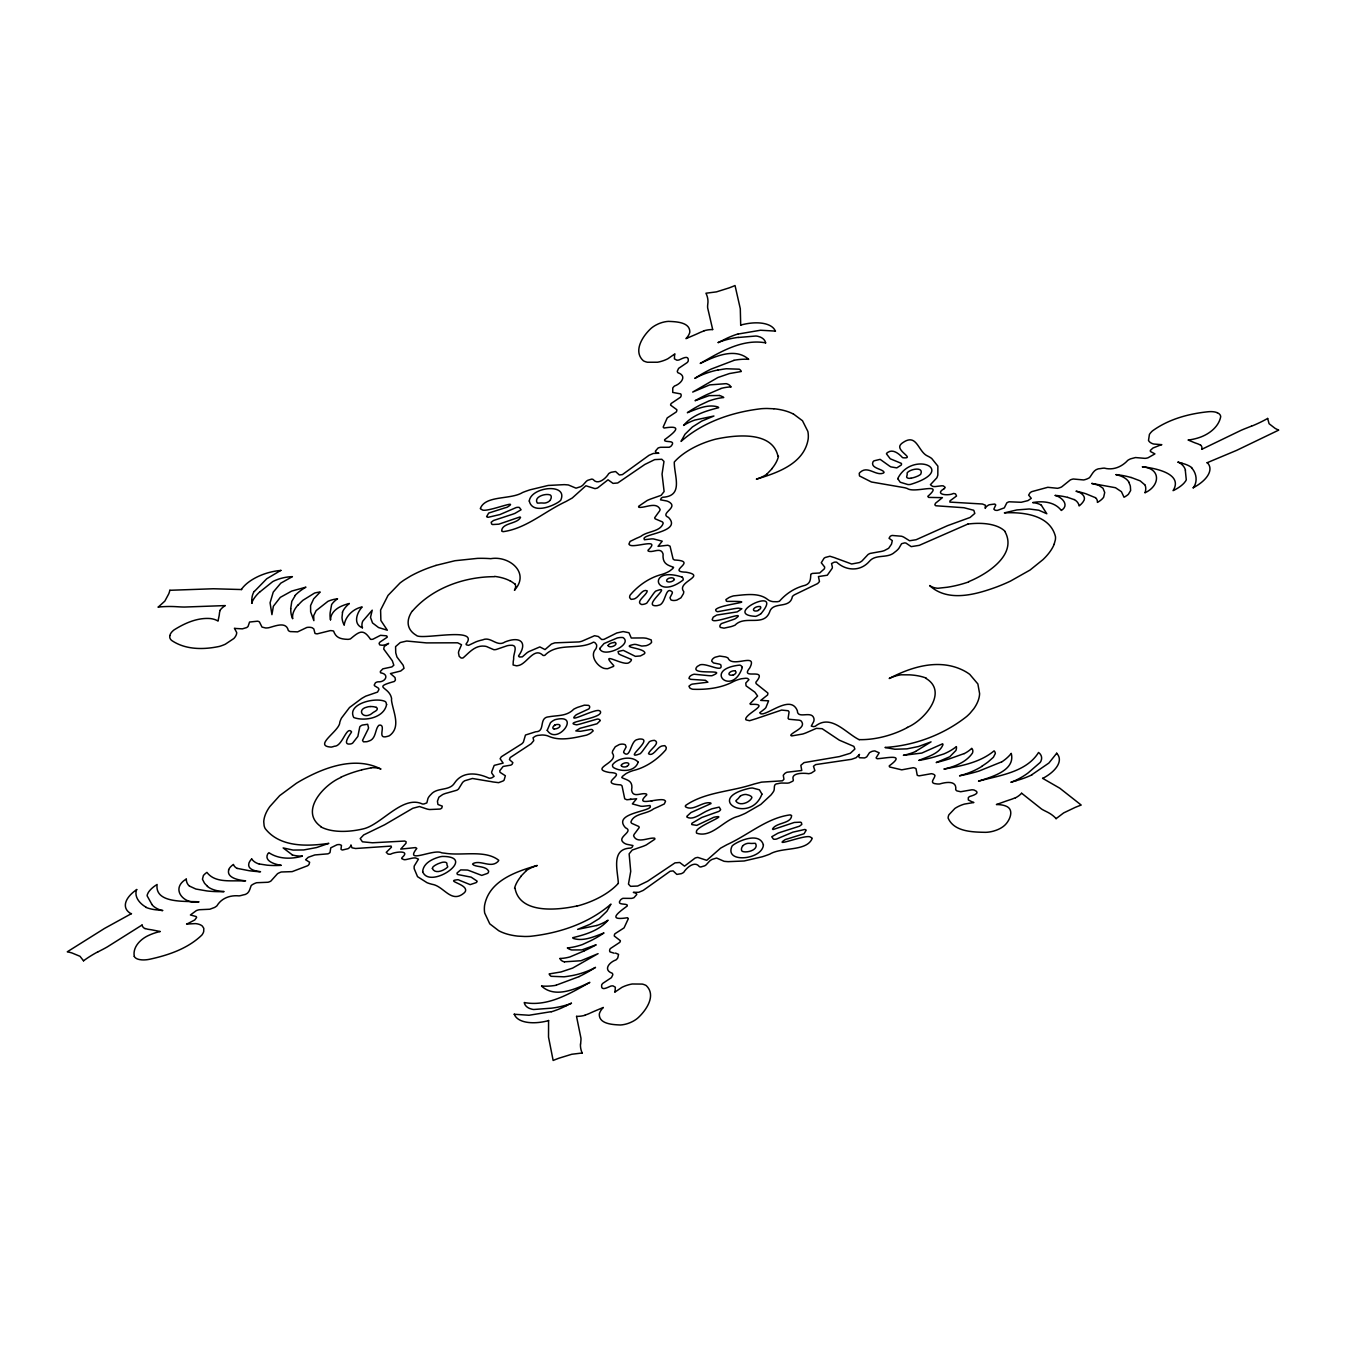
<?xml version="1.0" encoding="UTF-8"?>
<svg xmlns="http://www.w3.org/2000/svg" width="1346" height="1346" viewBox="0 0 1346 1346"><rect width="100%" height="100%" fill="white"/><g stroke="black" fill="none" stroke-linecap="round" stroke-linejoin="round"><path stroke-width="1.5" d="M290.652 608.88L291.813 601.326L295.228 595.538M1267.646 418.438L1269.076 423.704L1274.982 428.28A68.612 33.785 -17.4 0 0 1278.7 430.114L1236.654 450.355L1206.941 462.805M777.988 456.311C772.419 430.585 735.034 434.926 715.399 439.233A52.931 26.062 -17.4 0 0 674.279 462.048C674.144 475.996 683.987 496.152 662.653 497.263A7.083 3.483 -17.4 0 0 661.273 498.138L660.499 499.837L666.657 500.964A18.255 8.985 -17.4 0 1 668.794 501.822A20.913 10.297 -17.4 0 1 670.611 503.118C676.584 508.334 659.574 513.819 668.508 517.419C680.336 529.701 653.735 532.848 645.727 536.818A5.771 2.843 -17.4 0 0 644.381 537.845A6.141 3.029 -17.4 0 0 643.977 538.316L644.398 539.746L651.027 538.955A9.018 4.442 -17.4 0 1 653.702 538.972L662.232 541.193L658.059 546.341L667.835 545.248L670.039 546.156L673.084 558.977A12.854 6.326 -17.4 0 0 674.514 560.003C699.112 561.046 665.681 571.646 685.905 572.168C707.845 575.869 675.877 581.909 683.751 591.55A23.807 11.727 -17.4 0 1 683.364 593.805L680.925 597.826L676.971 600.03A6.293 3.096 -17.4 0 1 673.303 600.484L672.579 600.4A7.437 3.668 -17.4 0 1 670.83 599.794L669.971 597.708L672.243 593.283A10.045 4.947 -17.4 0 0 672.31 592.055C665.16 585.056 665.967 604.505 658.615 605.246A5.687 2.793 -17.4 0 1 656.781 605.7C640.679 606.844 674.565 583.626 655.586 591.18A29.646 14.604 -17.4 0 0 654.038 592.93A27.761 13.662 -17.4 0 0 653.13 594.141L646.787 603.109A4.492 2.204 -17.4 0 1 644.717 604.018L643.943 604.236A6.696 3.298 -17.4 0 1 641.605 604.522C634.79 601.931 646.938 595.05 647.241 590.911C642.665 588.488 639.199 596.463 635.295 598.448A5.62 2.776 -17.4 0 1 633.882 599.02L631.089 599.374L629.676 597.691A14.133 6.966 -17.4 0 1 630.113 595.134C638.223 585.443 649.681 577.451 662.114 574.355A18.121 8.917 -17.4 0 0 669.568 571.074L672.731 568.618A7.874 3.87 -17.4 0 0 673.572 567.289C667.885 565.169 662.215 563.991 663.09 553.997C660.869 546.577 652.961 553.156 648.284 551.103A4.543 2.238 -17.4 0 1 648.032 550.194C662.148 536.852 632.856 548.966 629.406 544.709A8.177 4.021 -17.4 0 1 628.919 544.036L630.096 541.412L636.473 538.316A44.435 21.873 -17.4 0 0 640.814 536.398C647.19 531.064 660.533 531.939 663.191 523.224A9.994 4.93 -17.4 0 0 662.249 521.827L655.132 518.816A9.018 4.442 -17.4 0 1 654.694 517.722L658.598 512.288A11.391 5.62 -17.4 0 0 660.129 509.478C656.495 501.25 645.205 508.149 638.963 507.324A2.843 1.396 -17.4 0 1 638.778 506.197L647.106 500.544A21.317 10.499 -17.4 0 1 650.757 498.979L661.105 495.345L664.116 491.526L662.047 474.112L663.982 461.442L661.795 459.255L654.694 459.609L644.835 464.454L617.73 482.978L613.002 483.382L608.056 479.799L597.574 487.959A7.336 3.617 -17.4 0 1 594.932 488.615L585.863 485.771L572.235 498.02L565.858 501.57A43.223 21.284 -17.4 0 0 562.443 503.236C542.943 512.994 525.209 528.642 503.152 531.67A7.47 3.685 -17.4 0 1 501.688 531.014C501.705 522.753 517.285 524.099 520.515 517.47A4.139 2.036 -17.4 0 0 519.943 516.965L498.828 524.183L492.602 524.536A7.554 3.718 -17.4 0 1 491.627 524.031L491.172 522.282L493.494 520.515L511.312 514.66A26.18 12.888 -17.4 0 0 514.98 513.364L521.087 509.781L519.354 507.459A4.644 2.288 -17.4 0 0 516.174 507.56L499.989 514.542L488.228 517.285A3.264 1.615 -17.4 0 1 486.629 516.561L488.682 513.062L505.204 507.779A5.3 2.608 -17.4 0 0 507.492 507.038C520.986 498.323 485.031 513.499 481.902 509.612A8.749 4.307 -17.4 0 1 480.32 508.586C485.368 494.992 510.538 499.972 522.635 492.485A54.614 26.903 -17.4 0 1 530.021 489.826L548.209 485.452L564.243 484.644A79.549 39.169 -17.4 0 1 568.382 484.964L576.021 488.161L580.463 486.747A8.867 4.375 -17.4 0 0 582.953 485.065L586.301 481.346A6.73 3.315 -17.4 0 1 587.798 480.303L591.567 479.126A3.533 1.733 -17.4 0 1 593.064 479.479A3.247 1.598 -17.4 0 1 593.384 479.748C597.994 485.317 605.986 478.335 608.695 473.624A8.631 4.257 -17.4 0 1 611.084 472.295L615.576 471.521L619.379 474.97L622.374 474.616L648.991 455.318L653.348 453.434L658.867 453.265L657.218 452.912A7.588 3.735 -17.4 0 1 655.687 451.92A7.756 3.819 -17.4 0 1 655.334 451.213L658.059 448.033A5.973 2.944 -17.4 0 1 660.583 447.293L669.214 447.259A5.704 2.81 -17.4 0 0 671.503 445.694C675.608 440.378 667.515 442.228 664.941 440.899A5.182 2.541 -17.4 0 1 664.672 439.637C674.75 432.217 683.718 424.798 664.133 428.028A7.992 3.937 -17.4 0 1 663.174 427.086L667.229 417.916L676.281 411.96A10.583 5.216 -17.4 0 0 676.836 409.706L670.577 405.112A7.353 3.617 -17.4 0 1 671.217 403.447L680.487 397.221A9.287 4.576 -17.4 0 0 681.16 395.337A8.85 4.358 -17.4 0 0 680.706 393.89L672.731 392.426L672.764 388.018A11.172 5.502 -17.4 0 1 674.548 385.999C681.396 383.61 687.318 375.786 677.913 372.724A10.97 5.401 -17.4 0 1 677.307 371.193L678.603 368.383L687.099 362.629A7.487 3.685 -17.4 0 0 688.26 360.896C689.051 354.301 681.9 358.844 678.872 359.988A5.148 2.541 -17.4 0 1 676.752 360.156L674.413 358.844L674.582 355.142A25.675 12.652 -17.4 0 1 674.918 353.88L667.818 358.776A18.76 9.237 -17.4 0 1 663.679 360.56A19.08 9.405 -17.4 0 1 657.555 362.225L647.443 362.242A22.377 11.02 -17.4 0 1 643.388 360.795C633.024 351.508 642.227 336.803 650.32 329.08A18.608 9.153 -17.4 0 1 656.04 325.009L658.413 323.848A15.597 7.672 -17.4 0 1 668.323 321.374C675.742 321.694 690.044 321.946 689.825 332.126A26.584 13.09 -17.4 0 1 685.972 338.654A90.805 44.721 -17.4 0 1 688.109 337.728L694.536 334.969A80.104 39.455 -17.4 0 0 697.884 333.488L699.331 332.815A53.941 26.567 -17.4 0 1 700.778 332.159L704.227 330.796M740.704 325.278L740.3 308.722L735.034 285.537A68.612 33.785 -17.4 0 1 729.027 287.926L716.459 291.88L705.943 293.226A77.429 38.125 -17.4 0 1 707.979 302.143L707.609 305.828A84.428 41.575 -17.4 0 0 707.66 307.931L712.69 329.534M515.03 888.276C519.775 914.119 557.345 910.216 576.761 905.993M580.631 1043.958L580.934 1040.29A84.428 41.575 -17.4 0 0 580.95 1038.17L576.525 1016.398M548.579 1020.419L548.529 1037.093L553.139 1060.463A68.612 33.785 -17.4 0 1 559.179 1058.124L571.781 1054.255L582.246 1052.993M344.206 624.897C345.485 616.619 352.316 609.755 360.223 607.399A10.482 5.165 -17.4 0 1 362.192 606.996C356.825 612.581 352.753 624.09 362.377 627.825M169.798 635.682L169.731 637.079A18.608 9.153 -17.4 0 0 171.8 640.545C185.664 649.916 203.65 649.765 219.448 646.4A22.377 11.02 -17.4 0 0 225.32 644.212L233.834 638.526A19.08 9.405 -17.4 0 0 236.206 634.976A18.76 9.237 -17.4 0 0 236.694 632.553L234.423 628.245A25.675 12.652 -17.4 0 0 236.273 628.515L242.364 628.851L246.57 627.606A5.148 2.541 -17.4 0 0 248.068 626.412L249.565 622.037L257.54 621.196A7.487 3.685 -17.4 0 1 259.442 621.953L261.999 627.085L265.65 627.976A10.97 5.401 -17.4 0 0 268.729 627.741C275.156 626.142 286.193 621.095 288.296 630.45A11.172 5.502 -17.4 0 0 290.198 631.577L297.634 631.863L306.838 627.472A8.85 4.358 -17.4 0 1 309.647 627.303A9.287 4.576 -17.4 0 1 312.272 627.808L313.82 628.935L314.964 633.394A7.353 3.617 -17.4 0 0 317.235 633.848L330.241 630.618A10.583 5.216 -17.4 0 1 333.589 631.072C335.777 637.23 339.512 639.148 348.076 639.367A7.992 3.937 -17.4 0 0 350.431 638.896C359.618 631.173 363.302 628.548 370.503 639.3A5.182 2.541 -17.4 0 0 372.859 639.232L380.548 635.312L386.504 635.834A5.704 2.81 -17.4 0 1 387.227 637.213L379.976 642.076A5.973 2.944 -17.4 0 0 379.101 643.523L379.757 644.936L382.146 645.256A7.588 3.735 -17.4 0 0 386.622 644.297L388.624 643.388L384.216 646.501L383.728 649.075L392.325 660.768L393.823 665.21L391.905 666.909L382.853 668.844L380.396 671.402A8.631 4.257 -17.4 0 0 380.615 672.832C389.785 674.127 385.629 682.489 378.007 681.816A3.247 1.598 -17.4 0 0 377.284 681.968A3.533 1.733 -17.4 0 0 375.433 682.792L374.238 684.979A6.73 3.315 -17.4 0 0 374.726 685.888L378.176 687.991A8.867 4.375 -17.4 0 1 378.933 689.489L377.553 692.08L365.708 696.168A79.549 39.169 -17.4 0 0 361.67 698.473L349.506 707.525L341.531 718.007A54.614 26.903 -17.4 0 0 339.781 722.331C339.882 730.962 312.39 746.02 331.217 747.097A8.749 4.307 -17.4 0 0 334.313 746.256C342.574 746.492 346.309 725.544 351.542 731.736A5.3 2.608 -17.4 0 1 350.869 733.065C348.967 736.026 342.473 744.977 350.01 744.035A3.264 1.615 -17.4 0 0 352.585 743.177L357.868 736.413L359.769 726.89A4.644 2.288 -17.4 0 1 362.276 725.09L367.66 724.266L368.568 727.917A26.18 12.888 -17.4 0 1 367.66 730.054L362.495 740.418L363.504 741.848L366.835 741.696A7.554 3.718 -17.4 0 0 368.518 741.175C376.392 739.274 374.811 729.061 378.815 725.343A4.139 2.036 -17.4 0 1 380.144 725.057C386.184 725.814 376.544 739.509 387.11 736.464A7.47 3.685 -17.4 0 0 389.482 735.69C401.243 726.991 393.234 712.253 391.535 700.627A43.223 21.284 -17.4 0 1 391.602 698.608C389.431 686.224 371.546 687.89 394.277 681.48A7.336 3.617 -17.4 0 0 395.421 679.966L395.001 677.509L390.475 673.572L400.721 671.015L404.019 668.323L403.177 665.26L396.952 656.999L395.741 652.827L395.573 646.618L400.284 642.53L406.728 641.033L426.48 642.9L457.606 642.799L461.527 644.734L458.936 650.757A21.317 10.499 -17.4 0 0 458.481 652.911L459.171 656.276L461.005 657.942A2.843 1.396 -17.4 0 0 463.058 657.908C468.913 653.029 474.902 645.037 484.543 646.164A11.391 5.62 -17.4 0 1 487.992 647.19L493.881 649.714A9.018 4.442 -17.4 0 0 496.085 649.529L507.206 645.727A9.994 4.93 -17.4 0 1 510.336 645.289C519.203 644.398 513.028 654.038 513.667 658.648A44.435 21.873 -17.4 0 1 513.263 661.206L513.095 664.991L516.528 665.816A8.177 4.021 -17.4 0 0 518.075 665.58C526.723 664.453 533.992 646.231 543.061 655.452A4.543 2.238 -17.4 0 0 544.81 655.367C557.412 642.025 578.595 650.572 593.451 642.16A7.874 3.87 -17.4 0 1 595.016 642.715L596.514 644.633A18.121 8.917 -17.4 0 1 595.74 649.041C589.481 655.452 596.867 665.967 603.782 668.289A14.133 6.966 -17.4 0 0 607.702 668.693L613.524 666.405A5.62 2.776 -17.4 0 0 613.742 665.58C598.146 649.226 624.241 667.313 629.322 662.417A6.696 3.298 -17.4 0 0 630.803 661.088L631.123 660.634A4.492 2.204 -17.4 0 0 631.324 659.422L621.532 655.3A27.761 13.662 -17.4 0 1 620.237 654.711A29.646 14.604 -17.4 0 1 618.605 653.735L618.066 651.531L623.265 650.337L635.379 656.36L640.427 655.939L644.145 653.954A5.687 2.793 -17.4 0 0 644.919 652.911C643.842 647.628 618.891 647.426 634.218 644.398A10.045 4.947 -17.4 0 1 636.221 644.515L641.79 646.063L646.013 645.71A7.437 3.668 -17.4 0 0 648.52 644.751L649.277 644.347A6.293 3.096 -17.4 0 0 651.599 642.278L651.228 639.922L646.501 638.307A23.807 11.727 -17.4 0 0 643.001 637.937L631.274 638.021L628.969 632.738L623.131 631.56L616.737 632.99L603.967 639.384L601.662 639.535L598.364 636.507L594.596 635.716L581.994 641.184A12.854 6.326 -17.4 0 1 579.032 641.924L554.821 642.85L551.439 644.027L545.029 649.58L539.847 646.921L528.911 651.582A9.018 4.442 -17.4 0 0 526.623 653.079L522.349 656.848L519.573 656.999A6.141 3.029 -17.4 0 1 519.135 656.747A5.771 2.843 -17.4 0 1 518.53 655.923C527.716 643.085 521.037 635.615 505.036 641.941C496.859 647.46 490.954 636.069 482.659 639.872A20.913 10.297 -17.4 0 0 478.957 640.814A18.255 8.985 -17.4 0 0 475.693 641.958L468.576 645.357L466.372 644.818A7.083 3.483 -17.4 0 1 466.069 643.977C480.438 625.89 420.642 640.561 416.351 635.329A52.931 26.062 -17.4 0 1 412.398 610.781M228.753 869.869C225.018 882.438 258.23 880.62 240.244 880.873C229.106 880.587 214.468 882.539 206.931 872.376A16.068 7.908 -17.4 0 0 203.381 875.556L202.455 879.224L204.373 882.976A89.324 43.997 -17.4 0 0 205.467 884.288L207.553 886.307M136.636 889.504C133.809 896.924 140.018 903.839 146.075 907.187M342.557 612.194L342.002 617.36A71.893 35.4 -17.4 0 0 344.122 624.931M1054.17 544.171L1055.348 539.897A52.544 25.877 -17.4 0 0 1055.483 536.701C1050.099 514.895 1023.263 511.884 1004.368 512.876L1016.836 509.932L1029.236 508.99L1038.792 510.218L1046.818 513.751L1041.35 505.305M220.189 610.377L219.566 612.396A53.941 26.567 -17.4 0 0 219.448 613.254L219.364 614.113A80.104 39.455 -17.4 0 1 219.061 616.081L218.271 619.867A90.805 44.721 -17.4 0 0 218.052 621.112A26.584 13.09 -17.4 0 0 210.279 618.537C197.307 617.545 184.705 623.198 173.971 629.962A15.597 7.672 -17.4 0 0 169.832 635.665M1056.761 753.188L1048.887 763.047L1031.928 774.673M1193.229 487.858C1197.856 481.851 1196.628 473.069 1191.513 467.802M254.377 591.449L266.76 578.746L280.91 570.351M550.211 500.359L551.103 498.256A22.579 11.121 -17.4 0 0 551.187 496.237L550.851 495.58A5.132 2.524 -17.4 0 0 550.026 494.907C545.483 493.174 533.47 496.825 537.239 502.983A2.456 1.211 -17.4 0 0 537.744 503.118L539.746 503.051A15.361 7.571 -17.4 0 1 540.638 502.967A7.672 3.786 -17.4 0 1 541.479 502.967L542.674 503.017A33.902 16.69 -17.4 0 0 543.548 503.068L545.012 503.034A5.098 2.507 -17.4 0 0 550.043 500.359M412.667 610.781C432.638 587.95 464.404 576.711 494.319 576.677M772.183 468.559L767.035 473.943M742.555 845.978L741.612 848.098A22.579 11.121 -17.4 0 0 741.495 850.117L741.898 850.924A5.132 2.524 -17.4 0 0 742.605 851.463C747.181 853.179 759.077 849.713 755.527 843.454A2.456 1.211 -17.4 0 0 755.022 843.319L753.02 843.37A15.361 7.571 -17.4 0 1 752.145 843.437A7.672 3.786 -17.4 0 1 751.304 843.437L750.109 843.37A33.902 16.69 -17.4 0 0 749.251 843.303L747.804 843.336A5.098 2.507 -17.4 0 0 742.723 845.978M521.138 875.977L526.404 870.61M298.156 605.027L300.999 602.099A89.324 43.997 -17.4 0 1 302.9 600.316L314.56 593.064A16.068 7.908 -17.4 0 1 320.213 592.055L313.668 598.852L310.573 605.565L310.657 611.875L313.87 620.641L313.668 615.694L316.125 610.63L327.97 601.309A15.748 7.756 -17.4 0 1 337.425 598.852M1056.072 818.671L1063.643 812.917L1075.168 807.415A68.612 33.785 -17.4 0 1 1081.208 805.059L1059.807 788.218L1042.544 778.274M260.115 591.735L272.632 581.674A16.96 8.345 -17.4 0 1 274.988 580.513L278.269 579.217A26.045 12.821 -17.4 0 1 292.402 576.643L280.809 583.155L273.238 592.122L270.075 602.823L271.926 614.651L273.373 606.255L280.321 597.355L291.661 591.096L305.929 587.159A37.116 18.272 -17.4 0 0 295.043 595.504M186.152 879.123C169.933 888.848 183.965 905.017 199.023 901.854C185.984 900.861 154.622 904.007 157.095 884.473A26.045 12.821 -17.4 0 0 148.346 892.432L147.421 894.383A16.96 8.345 -17.4 0 0 147.135 895.83L151.778 904.192M740.334 796.159L739.442 797.051A33.902 16.69 -17.4 0 0 738.988 797.623L738.348 798.397A7.672 3.786 -17.4 0 1 737.827 798.918A15.361 7.571 -17.4 0 1 737.238 799.423L735.993 800.634A2.456 1.211 -17.4 0 0 735.841 801.021C739.375 806.506 749.436 802.839 751.842 797.791A5.132 2.524 -17.4 0 0 751.707 797.034L751.068 796.31A22.579 11.121 -17.4 0 0 748.914 795.183L746.189 794.476A5.098 2.507 -17.4 0 0 740.283 796.142M761.045 613.608C785.677 584.147 720.312 614.701 755.729 616.35A10.617 5.233 -17.4 0 0 761.012 613.608M158.239 607.096L164.835 601.107L168.772 593.805A68.612 33.785 -17.4 0 0 169.832 590.288M1145.143 492.686C1160.05 485.923 1161.447 468.307 1142.3 466.81C1154.195 467.954 1183.79 473.422 1173.089 490.651A26.045 12.821 -17.4 0 0 1183.891 483.264L1185.473 481.296A16.96 8.345 -17.4 0 0 1186.28 479.782L1185.304 470.276M554.417 725.309L555.275 724.838M982.008 766.177L985.928 763.502A89.324 43.997 -17.4 0 0 988.216 761.819L993.382 757.276L995.333 753.508A16.068 7.908 -17.4 0 0 994.088 750.866C980.006 762.559 961.431 765.924 943.916 769.104C954.499 766.665 965.974 762.425 972.401 753.171A15.748 7.756 -17.4 0 0 971.728 748.326A22.646 11.155 -17.4 0 1 964.224 753.642M142.003 925.055L107.36 946.877A84.428 41.575 -17.4 0 1 103.928 948.779L97.938 951.891M943.866 488.85C933.872 494.756 948.627 496.068 953.389 493.477A8.631 4.257 -17.4 0 1 955.559 493.932L956.535 496.018L949.99 500.847L949.872 502.092L982.445 504.01L985.423 505.221L985.188 508.384L985.979 507.139A7.588 3.735 -17.4 0 1 987.897 505.49A7.756 3.819 -17.4 0 1 989.209 504.767L994.66 504.043A5.973 2.944 -17.4 0 1 995.737 505.002L993.836 509.125L994.98 510.134A5.704 2.81 -17.4 0 0 997.588 510.336L1004.318 507.863L1006.791 502.882A5.182 2.541 -17.4 0 1 1009.096 501.789L1021.227 502.277L1027.957 500.611L1031.272 498.323L1028.63 495.109L1029.959 492.905A7.992 3.937 -17.4 0 1 1031.709 491.66L1047.777 487.302L1057.603 488.312A10.583 5.216 -17.4 0 0 1061.59 486.966L1070.407 479.866A7.353 3.617 -17.4 0 1 1073.317 479.008L1083.631 479.95A9.287 4.576 -17.4 0 0 1086.962 478.957A8.85 4.358 -17.4 0 0 1089.57 477.628C1092.666 473.708 1094.029 468.576 1100.86 468.543A11.172 5.502 -17.4 0 1 1104.309 468.122C1113.142 470.494 1121.79 466.911 1127.797 460.332A10.97 5.401 -17.4 0 1 1130.59 458.851L1135.486 457.556L1145.025 458.363A7.487 3.685 -17.4 0 0 1148.003 457.791L1154.935 453.888L1150.51 451.533A5.148 2.541 -17.4 0 1 1150.393 450.388L1152.967 448.016L1159.596 445.391A25.675 12.652 -17.4 0 1 1161.817 444.668L1153.724 444.029A18.76 9.237 -17.4 0 1 1150.914 442.884A19.08 9.405 -17.4 0 1 1148.508 440.445L1149.417 434.438A22.377 11.02 -17.4 0 1 1152.395 430.956C1168.665 419.128 1188.754 413.693 1208.573 411.708A18.608 9.153 -17.4 0 1 1215.371 412.095L1217.205 412.667M1001.474 761.954L978.946 771.073A90.418 44.519 -17.4 0 1 959.614 775.784M907.389 727.362C924.18 720.48 948.694 692.012 925.981 678.401M340.891 777.483C323.646 784.752 299.283 811.318 320.903 826.595M131.521 913.581L104.517 928.437L67.3 951.79A68.612 33.785 -17.4 0 1 71.961 952.968L80.003 956.299L83.536 960.825M595.874 944.909L581.842 949.906L571.646 949.973A23.303 11.475 -17.4 0 1 567.356 947.937A32.169 15.849 -17.4 0 0 582.448 944.539L591.214 940.484A71.893 35.4 -17.4 0 0 603.984 932.963C594.461 936.463 583.659 941.678 573.446 938.482A10.482 5.165 -17.4 0 1 572.656 937.708C585.46 934.612 599.172 930.574 608.072 920.21A29.831 14.688 -17.4 0 1 596.816 925.543M758.387 610.428L757.445 610.832A4.038 1.985 -17.4 0 1 753.71 608.88A4.038 1.985 -17.4 0 1 759.952 606.592M566.481 1005.681L569.425 1004.166A52.006 25.608 -17.4 0 0 571.343 1003.123M1201.944 449.228L1241.113 430.299A84.428 41.575 -17.4 0 1 1244.899 428.718L1251.427 426.144M579.167 976.59L556.268 985.137M964.14 753.592L949.653 758.757A100.243 49.365 -17.4 0 1 936.193 762.559L949.754 756.772L955.912 750.479A23.303 11.475 -17.4 0 0 956.383 746.593A32.169 15.849 -17.4 0 1 943.849 753.945L934.393 756.957A71.893 35.4 -17.4 0 1 918.982 760.406M915.566 751.438L931.062 741.865L918.494 746.508L906.935 748.864L894.854 749.234L884.995 747.484C914.439 745.583 943.411 734.849 966.596 716.56A52.544 25.877 -17.4 0 0 970.113 713.178L973.781 708.77A69.47 34.205 -17.4 0 0 979.602 693.56L977.869 683.953L969.759 674.38A95.516 47.043 -17.4 0 0 961.818 669.685C938.532 658.901 912.252 666.623 890.665 677.761A79.851 39.32 -17.4 0 0 889.201 678.502A21.267 10.482 -17.4 0 1 900.962 674.8L909.627 674.851A60.637 29.864 -17.4 0 1 926.351 678.148M583.945 951.016L569.93 956.939A22.646 11.155 -17.4 0 1 559.919 958.47M590.86 1012.781L591.348 1012.562A80.104 39.455 -17.4 0 1 594.713 1011.082L601.174 1008.373A90.805 44.721 -17.4 0 0 603.311 1007.447A26.584 13.09 -17.4 0 0 599.307 1014.009C598.768 1024.155 613.053 1024.659 620.405 1024.996A15.597 7.672 -17.4 0 0 630.298 1022.59L632.687 1021.463A18.608 9.153 -17.4 0 0 638.475 1017.408C646.652 1009.719 656.31 995.199 646.231 985.575A22.377 11.02 -17.4 0 0 642.244 984.077L632.199 983.993A19.08 9.405 -17.4 0 0 626.058 985.608A18.76 9.237 -17.4 0 0 621.886 987.375L614.701 992.238A25.675 12.652 -17.4 0 0 615.072 990.976L615.358 987.241L613.053 985.895A5.148 2.541 -17.4 0 0 610.933 986.046C607.921 987.173 600.686 991.682 601.645 985.053A7.487 3.685 -17.4 0 1 602.84 983.337L611.437 977.617L612.8 974.807A10.97 5.401 -17.4 0 0 612.245 973.259C602.89 969.995 609.166 962.255 615.946 959.934A11.172 5.502 -17.4 0 0 617.764 957.915L618.554 954.364L615.475 953.069M1015.372 797.774L1011.94 799.12A53.941 26.567 -17.4 0 1 1010.392 799.642L1008.844 800.147A80.104 39.455 -17.4 0 0 1005.311 801.358L998.631 803.764A90.805 44.721 -17.4 0 1 996.41 804.538A26.584 13.09 -17.4 0 1 1005.563 805.951C1015.069 809.198 1009.685 821.06 1004.318 825.636A15.597 7.672 -17.4 0 1 995.905 830.347L993.314 831.172A18.608 9.153 -17.4 0 1 985.659 832.333C972.502 832.08 954.112 831.811 948.122 818.099A22.377 11.02 -17.4 0 1 948.947 814.734L954.886 808.458A19.08 9.405 -17.4 0 1 960.22 805.598A18.76 9.237 -17.4 0 1 964.527 804.067L973.865 802.502A25.675 12.652 -17.4 0 1 972.334 801.98L968.312 799.928L968.296 797.69A5.148 2.541 -17.4 0 1 969.726 796.479C973.04 795.52 981.318 792.962 974.252 790.102A7.487 3.685 -17.4 0 0 971.745 789.816L960.691 791.734L956.972 790.91A10.97 5.401 -17.4 0 1 955.71 789.631C957.056 780.192 945.733 782.127 939.727 783.961A11.172 5.502 -17.4 0 1 936.547 783.894C928.589 783.288 934.612 779.031 934.982 775.498A8.85 4.358 -17.4 0 0 933.737 774.371A9.287 4.576 -17.4 0 0 931.348 773.698L919.335 775.818A7.353 3.617 -17.4 0 1 917.215 775.246L916.02 768.667A10.583 5.216 -17.4 0 0 913.311 767.691L901.736 769.845L889.672 766.984A7.992 3.937 -17.4 0 1 889.235 765.857C906.497 753.255 886.947 758.168 877.306 758.723A5.182 2.541 -17.4 0 1 876.111 757.815L879.19 752.818L874.883 750.933A5.704 2.81 -17.4 0 0 871.888 751.421L869.533 752.616L866.807 756.789A5.973 2.944 -17.4 0 1 864.553 757.933L859.606 757.764A7.756 3.819 -17.4 0 1 858.899 755.56L859.505 754.366L856.106 757.714L851.547 759.312L815.609 764.612L813.472 766.261L814.902 770.652L811.453 772.991A8.631 4.257 -17.4 0 1 808.643 773.698C803.899 772.924 790.708 772.587 793.215 779.654A3.247 1.598 -17.4 0 1 793.332 780.007A3.533 1.733 -17.4 0 1 792.811 781.151L789.379 782.8A6.73 3.315 -17.4 0 1 787.376 783.136L781.504 783.035A8.867 4.375 -17.4 0 0 778.257 783.591C771.931 783.725 775.935 789.042 773.092 792.171A79.549 39.169 -17.4 0 1 771.006 794.948L760.776 804.454L745.516 813.22A54.614 26.903 -17.4 0 1 738.382 816.265C723.643 819.748 711.967 838.356 696.622 833.191A8.749 4.307 -17.4 0 1 696.454 831.609C695.663 826.478 731.349 813.842 714.154 817.19A5.3 2.608 -17.4 0 0 712.017 818.166L696.791 825.367L691.894 824.61A3.264 1.615 -17.4 0 1 692.063 823.18L701.838 817.459L718.68 811.47A4.644 2.288 -17.4 0 0 720.648 809.552L719.201 807.112L711.849 808.811A26.18 12.888 -17.4 0 0 708.333 810.342C701.754 812.799 693.409 820.791 686.914 817.123A7.554 3.718 -17.4 0 1 686.965 816.214L690.969 812.547L710.957 803.612A4.139 2.036 -17.4 0 0 710.755 802.973C702.528 800.988 693.123 811.789 685.434 806.776A7.47 3.685 -17.4 0 1 685.585 805.463C704.311 792.474 728.859 791.818 750.328 785.172A43.223 21.284 -17.4 0 0 754.08 784.028L761.55 782.127L782.447 780.815L783.944 779.3L783.271 775.279L784.768 773.496A7.336 3.617 -17.4 0 1 786.989 772.234L801.762 770.484L800.853 765.302L804.067 762.61L839.483 756.57L850.352 753.255L854.878 749.049L853.869 746.391L839.349 740.182L822.17 728.708L816.366 728.354L806.473 732.661A21.317 10.499 -17.4 0 1 802.687 734.024L791.835 735.909A2.843 1.396 -17.4 0 1 790.758 735.135C793.433 731.248 807.163 727.362 800.87 720.699A11.391 5.62 -17.4 0 0 797 720.009L788.992 719.252A9.018 4.442 -17.4 0 1 788.1 718.343L789.059 712.135A9.994 4.93 -17.4 0 0 788.133 710.738L781.589 710.065L761.146 716.981A44.435 21.873 -17.4 0 0 756.57 718.545L749.571 720.716L746.105 719.908A8.177 4.021 -17.4 0 1 745.684 719.218C745.886 713.212 771.78 703.302 750.782 704.412A4.543 2.238 -17.4 0 1 749.974 703.722L757.596 696.017L754.87 692.164L746.054 685.837L745.785 683.011L748.931 679.696L747.686 678.502A7.874 3.87 -17.4 0 0 745.785 678.249L741.326 678.771A18.121 8.917 -17.4 0 0 733.503 681.497C721.288 688.159 706.515 689.775 692.837 689.27A14.133 6.966 -17.4 0 1 689.892 688.058L688.933 686.191L690.952 684.643A5.62 2.776 -17.4 0 1 692.382 684.105L707.895 682.186L705.439 680.302L690.616 679.326L688.95 678.367L689.657 676.634A6.696 3.298 -17.4 0 1 691.322 675.339L691.995 674.985A4.492 2.204 -17.4 0 1 694.166 674.228L707.373 675.524A27.761 13.662 -17.4 0 0 709.174 675.675A29.646 14.604 -17.4 0 0 711.916 675.726C730.508 668.037 687.806 676.281 697.278 666.489A5.687 2.793 -17.4 0 1 698.826 665.614C703.436 660.836 723.997 674.228 720.783 664.806A10.045 4.947 -17.4 0 0 719.454 664.133L713.447 662.939L711.748 661.189A7.437 3.668 -17.4 0 1 712.135 659.742L712.471 659.237A6.293 3.096 -17.4 0 1 715.079 657.235L719.706 656.057L725.393 656.898A23.807 11.727 -17.4 0 1 728.018 657.975C732.073 668.743 758.32 651.565 749.739 667.969C739.105 680.773 769.003 666.573 755.914 682.17A12.854 6.326 -17.4 0 0 756.166 683.667L767.927 693.072L767.607 694.957L760.726 700.408L768.6 700.829L765.958 707.441A9.018 4.442 -17.4 0 1 764.41 709.106L759.699 712.791L760.961 713.885A6.141 3.029 -17.4 0 0 761.701 713.902A5.771 2.843 -17.4 0 0 763.586 713.666C773.614 710.705 791.566 696 797.37 710.823C797.387 719.403 811.234 710.469 813.724 717.889A20.913 10.297 -17.4 0 1 814.027 719.774A18.255 8.985 -17.4 0 1 813.674 721.607L811.285 726.1L813.522 726.621A7.083 3.483 -17.4 0 0 815.255 726.268C831.037 713.565 845.658 733.015 859.185 739.694M968.026 523.998L919.284 545.349L911.208 546.627L905.976 543.094A7.083 3.483 -17.4 0 0 904.546 542.909L901.584 543.7L898.96 548.209A18.255 8.985 -17.4 0 1 897.227 550.127A20.913 10.297 -17.4 0 1 894.737 552.163C887.603 558.96 875.691 553.61 869.297 561.45C860.144 571.865 845.826 570.788 836.674 562.174A5.771 2.843 -17.4 0 0 834.941 562.123A6.141 3.029 -17.4 0 0 834.15 562.224L831.542 563.537L832.333 566.918A9.018 4.442 -17.4 0 1 832.047 568.517L827.285 575.23L818.435 576.559L819.478 581.573L817.645 583.558L794.392 594.831A12.854 6.326 -17.4 0 0 792.407 596.446C790.085 609.654 772.755 600.753 769.542 612.211C763.569 627.202 744.843 614.701 735.017 625.2A23.807 11.727 -17.4 0 1 730.996 626.647L724.013 628.161L720.43 627.421A6.293 3.096 -17.4 0 1 719.975 625.57L720.194 625.082A7.437 3.668 -17.4 0 1 721.439 623.585L732.981 619.631A10.045 4.947 -17.4 0 0 735.168 618.773C748.241 609.822 716.425 623.131 712.791 620.321A5.687 2.793 -17.4 0 1 712.169 619.564L713.245 617.141L716.711 615.072L737.221 611.875L741.848 608.745L738.315 608.14A29.646 14.604 -17.4 0 0 735.32 608.51A27.761 13.662 -17.4 0 0 733.234 608.863L717.755 611.69A4.492 2.204 -17.4 0 1 716.308 611.134L716.005 610.815A6.696 3.298 -17.4 0 1 715.702 609.637C720.177 603.95 763.788 601.208 727.193 601.393A5.62 2.776 -17.4 0 1 726.285 600.989L725.915 599.576L729.078 597.489A14.133 6.966 -17.4 0 1 733.587 595.874C744.523 594.831 758.808 592.156 767.843 599.626A18.121 8.917 -17.4 0 0 773.025 601.662L777.13 601.729A7.874 3.87 -17.4 0 0 779.452 601.241C785.088 594.713 792.945 588.892 802.771 585.947C811.133 584.383 810.427 578.915 810.814 574.237A4.543 2.238 -17.4 0 1 812.462 573.413L819.697 572.992L824.442 568.735L824.694 567.07L821.279 562.763L824.038 558.254A8.177 4.021 -17.4 0 1 825.3 557.463L829.893 556.235L834.84 557.766A44.435 21.873 -17.4 0 0 837.885 558.927L851.665 564.008L859.387 562.561A9.994 4.93 -17.4 0 0 861.978 560.979L868.069 554.502A9.018 4.442 -17.4 0 1 870.054 553.442L879.443 551.742A11.391 5.62 -17.4 0 0 884.322 550.598L888.646 548.293L891.506 544.137L892.297 540.604L889.05 538.299L890.16 536.398A2.843 1.396 -17.4 0 1 892.196 535.456L901.568 536.246A21.317 10.499 -17.4 0 1 904.007 537.273L909.56 540.755L916.121 539.729L947.534 525.663L970.079 517.47L974.807 513.415L973.797 510.285L963.955 507.728L935.807 505.76L934.831 504.834L935.504 503.236L942.419 497.65L928.757 497.414A7.336 3.617 -17.4 0 1 927.831 496.321C945.178 481.178 914.927 493.814 907.339 488.531A43.223 21.284 -17.4 0 0 904.663 487.723L871.417 481.986L859.488 475.946L859.236 473.338A7.47 3.685 -17.4 0 1 860.565 471.975C867.951 465.632 875.607 475.912 883.077 473.203A4.139 2.036 -17.4 0 0 884.036 472.496C883.885 469.014 869.869 468.559 873.032 461.779A7.554 3.718 -17.4 0 1 874.025 460.82L880.149 459.356L888.983 465.666A26.18 12.888 -17.4 0 0 890.951 466.894L896.806 467.886L901.13 465.144A4.644 2.288 -17.4 0 0 901.248 463.327L890.261 458.801L886.442 453.821A3.264 1.615 -17.4 0 1 887.889 452.323C892.953 448.874 898.724 453.636 901.887 456.933A5.3 2.608 -17.4 0 0 902.998 457.758C916.02 458.868 894.905 450.59 900.777 444.399A8.749 4.307 -17.4 0 1 902.779 442.683C917.03 432.689 917.955 451.835 927.646 456.058A54.614 26.903 -17.4 0 1 931.735 458.498L937.876 466.12L937.826 475.088A79.549 39.169 -17.4 0 1 936.866 477.796L930.406 484.711L932.509 486.327A8.867 4.375 -17.4 0 0 935.302 486.562L941.662 485.805A6.73 3.315 -17.4 0 1 943.411 485.94L945.144 487.319A3.533 1.733 -17.4 0 1 943.815 488.901M968.598 581.674C987.207 574.119 1017.559 554.72 1005.041 531.754M584.972 1015.204L588.438 1013.875A53.941 26.567 -17.4 0 0 589.901 1013.218M918.998 760.355C927.428 756.721 939.256 753.945 942.974 744.725A10.482 5.165 -17.4 0 0 942.637 743.783L921.791 753.07L903.385 755.308A29.831 14.688 -17.4 0 0 915.617 751.505M720.918 388.557L706.97 394.563A100.243 49.365 -17.4 0 0 695.074 400.704L709.123 395.64L719.37 395.488M651.346 801.038L652.238 800.752M596.783 925.476L577.619 929.379L589.918 924.349L599.273 918.561L606.861 911.292L610.966 904.108C588.623 923.491 559.229 933.199 530.189 936.328A52.544 25.877 -17.4 0 1 524.604 936.48L517.84 936.126A69.47 34.205 -17.4 0 1 498.643 930.658L489.759 923.827L484.695 913.059A95.516 47.043 -17.4 0 1 484.594 905.32C489.035 881.277 514.778 872.04 535.489 865.932A79.851 39.32 -17.4 0 1 537.138 865.478M435.936 565.387L454.965 560.727L477.494 558.371A95.516 47.043 -17.4 0 1 490.735 558.674C509.192 555.444 529.668 572.487 515.215 589.279A79.851 39.32 -17.4 0 1 514.609 590.221M1016.6 780.596L1013.269 781.521A52.006 25.608 -17.4 0 1 1011.048 782.076M361.67 769.811L371.092 767.859M738.298 334.01L760.49 330.241L775.515 331.099M551.204 1011.67L529.045 1015.254L514.138 1014.261M302.312 856.174C291.325 859.219 278.689 859.286 268.948 852.708A10.482 5.165 -17.4 0 0 267.804 853.818C263.631 861.305 275.711 864.536 281.112 865.31M733.907 360.408L711.092 369.107A90.418 44.519 -17.4 0 0 694.805 378.394A41.507 20.442 -17.4 0 1 718.074 369.948M630.046 799.356L630.971 799.171M718.057 370.066L723.189 369.191A89.324 43.997 -17.4 0 1 726.302 368.754L739.257 369.191A16.068 7.908 -17.4 0 1 741.31 371.496L729.414 373.565L717.923 377.503L692.685 392.073L709.729 384.889L726.184 383.66A15.748 7.756 -17.4 0 1 730.895 386.908M910.973 478.301L914.657 477.292A22.579 11.121 -17.4 0 0 918.258 475.845L919.739 475.003A5.132 2.524 -17.4 0 0 920.748 474.179C924.079 466.456 910.704 468.913 907.473 472.496A2.456 1.211 -17.4 0 0 907.187 472.9L907.137 474.044A15.361 7.571 -17.4 0 1 907.17 474.532A7.672 3.786 -17.4 0 1 907.12 475.02L906.901 475.777A33.902 16.69 -17.4 0 0 906.733 476.333L906.666 477.174A5.098 2.507 -17.4 0 0 910.99 478.217M1032.853 502.546C1042.746 500.779 1054.81 501.789 1061.287 510.454A10.482 5.165 -17.4 0 0 1062.734 509.411C1069.061 503.959 1060.951 496.724 1055.214 495.463M738.146 337.493L755.914 336.012A16.96 8.345 -17.4 0 1 758.017 336.349L760.389 337.106A26.045 12.821 -17.4 0 1 765.605 342.877M536.566 731.719C545.483 730.979 538.484 717.485 548.899 716.795C557.681 715.197 566.817 716.425 573.766 709.174A23.807 11.727 -17.4 0 1 577.518 707.39L584.4 705.153L588.488 705.354A6.293 3.096 -17.4 0 1 589.683 706.953L589.632 707.424A7.437 3.668 -17.4 0 1 588.858 708.905L578.04 713.902A10.045 4.947 -17.4 0 0 576.038 714.945C565.455 724.737 595.369 708.248 599.34 710.722A5.687 2.793 -17.4 0 1 600.299 711.311C604.556 718.596 560.373 722.179 576.727 724.821A29.646 14.604 -17.4 0 0 579.773 724.114A27.761 13.662 -17.4 0 0 581.859 723.525L597.321 719.05A4.492 2.204 -17.4 0 1 599.088 719.37L599.508 719.605A6.696 3.298 -17.4 0 1 600.282 720.615L597.018 723.778L580.042 728.287L575.819 730.912L580.463 731.315L591.146 729.414A5.62 2.776 -17.4 0 1 592.274 729.683L593.199 730.878L590.625 733.149A14.133 6.966 -17.4 0 1 586.419 735.168C574.338 737.759 560.087 741.528 548.411 736.144A18.121 8.917 -17.4 0 0 542.118 734.983L537.693 735.421A7.874 3.87 -17.4 0 0 535.405 736.161L533.066 737.743L533.756 740.637L531.165 743.766L510.184 757.562L509.461 759.598L512.86 762.644L512.17 764.208A4.543 2.238 -17.4 0 1 510.723 765.151L503.152 766.429L499.703 770.821L500.073 772.352L505.356 775.75L504.111 780.125A8.177 4.021 -17.4 0 1 503.068 780.983L498.626 782.665L492.771 781.925A44.435 21.873 -17.4 0 0 489.069 781.269L472.429 778.476L464.74 780.747A9.994 4.93 -17.4 0 0 462.57 782.48L458.532 789.025A9.018 4.442 -17.4 0 1 456.816 790.22L447.444 792.912A11.391 5.62 -17.4 0 0 442.666 794.561L438.914 797.169L437.433 801.223L437.938 804.487L442.279 806.136L441.825 807.97A2.843 1.396 -17.4 0 1 440.007 809.064L429.694 809.535A21.317 10.499 -17.4 0 1 426.699 808.929L419.447 806.523L412.818 808.273L384.62 824.778L363.672 834.941L360.206 838.608L362.427 841.805L372.472 842.781L404.709 841.048L406.105 841.755L405.987 843.252L400.721 849.124L415.392 847.593A7.336 3.617 -17.4 0 1 416.789 848.451C403.8 864.721 433.883 848.401 441.623 852.809A43.223 21.284 -17.4 0 0 444.786 853.196C461.914 856.09 485.132 849.444 498.743 860.279A7.47 3.685 -17.4 0 1 497.852 861.676C490.701 868.439 481.06 859.875 473.338 863.409A4.139 2.036 -17.4 0 0 472.581 864.166C475.02 867.447 485.94 865.512 488.682 871.182L488.413 872.343A7.554 3.718 -17.4 0 1 487.723 873.318L481.733 875.405L469.922 870.896A26.18 12.888 -17.4 0 0 467.348 870.038L460.702 869.903L457.135 872.898A4.644 2.288 -17.4 0 0 457.707 874.53L471.15 877.155L477.107 881.125A3.264 1.615 -17.4 0 1 476.131 882.64L470.158 884.625L459.457 880.301A5.3 2.608 -17.4 0 0 457.943 879.712C444.045 880.89 468.29 884.053 465.396 891.338A8.749 4.307 -17.4 0 1 463.899 893.121C451.179 903.822 443.877 886.156 432.268 884.339A54.614 26.903 -17.4 0 1 426.985 882.673L417.529 876.65L414.181 868.658A79.549 39.169 -17.4 0 1 414.181 866.117L418.455 859.135L415.594 857.957A8.867 4.375 -17.4 0 0 412.515 858.109L406.021 859.572A6.73 3.315 -17.4 0 1 404.103 859.69L401.731 858.664A3.533 1.733 -17.4 0 1 402.101 857.553A3.247 1.598 -17.4 0 1 402.504 857.133C410.715 849.881 394.395 851.816 390.576 854.222A8.631 4.257 -17.4 0 1 388.102 854.087L386.252 852.355L391.434 847.223L391.08 846.096L355.58 848.502L351.929 847.795L350.97 844.935L350.599 846.146A7.588 3.735 -17.4 0 1 348.092 848.67L342.523 849.999A5.973 2.944 -17.4 0 1 340.992 849.292L341.463 845.372L339.865 844.615A5.704 2.81 -17.4 0 0 337.005 844.766L330.763 847.829L330.006 852.573A5.182 2.541 -17.4 0 1 327.953 853.835L314.829 854.946L308.268 857.267L305.592 859.741L309.63 862.264L309.058 864.401A7.992 3.937 -17.4 0 1 307.662 865.73L292.149 871.636L281.28 871.989A10.583 5.216 -17.4 0 0 277.528 873.689L270.815 881.142A7.353 3.617 -17.4 0 1 268.022 882.253L256.665 882.724A9.287 4.576 -17.4 0 0 253.485 884.036A8.85 4.358 -17.4 0 0 251.197 885.55C249.498 889.706 249.414 894.316 242.6 895.073A11.172 5.502 -17.4 0 1 239.066 895.881C230.351 895.006 221.552 898.034 216.958 905.791A10.97 5.401 -17.4 0 1 214.536 907.473L209.791 909.24L199.309 909.728A7.487 3.685 -17.4 0 0 196.348 910.603L190.425 914.977L196.045 916.508A5.148 2.541 -17.4 0 1 196.583 917.518L194.749 919.957L188.676 923.137A25.675 12.652 -17.4 0 1 186.572 924.063L195.456 923.608A18.76 9.237 -17.4 0 1 198.905 924.265A19.08 9.405 -17.4 0 1 202.388 926.132L203.818 928.387L203.683 931.617A22.377 11.02 -17.4 0 1 201.833 935.1C187.616 948.762 168.132 955.29 149.154 959.362A18.608 9.153 -17.4 0 1 141.751 959.866L139.58 959.58A15.597 7.672 -17.4 0 1 134.263 956.4M535.59 731.803L525.462 735.034L523.409 742.067A12.854 6.326 -17.4 0 1 521.895 743.766L501.335 756.755L500.123 758.74L503.152 763.098L494.201 765.386L491.66 771.981A9.018 4.442 -17.4 0 0 491.98 773.445L494.1 776.356L491.812 777.853A6.141 3.029 -17.4 0 1 491.004 778.038A5.771 2.843 -17.4 0 1 489.136 778.224C477.864 772.974 462.805 770.669 454.578 782.985C449.48 791.414 436.979 786.989 430.939 794.493A20.913 10.297 -17.4 0 0 429.054 796.613A18.255 8.985 -17.4 0 0 427.944 798.531L426.85 802.889L423.973 803.966A7.083 3.483 -17.4 0 1 422.375 803.983C402.673 794.746 381.524 824.661 363.386 828.85A52.931 26.062 -17.4 0 1 320.668 826.747M614.163 953.187L610.041 951.925A8.85 4.358 -17.4 0 1 609.62 950.478A9.287 4.576 -17.4 0 1 610.344 948.577L619.715 942.402A7.353 3.617 -17.4 0 0 620.388 940.719L614.314 936.059A10.583 5.216 -17.4 0 1 614.903 933.788L624.056 927.882L628.33 918.679A7.992 3.937 -17.4 0 0 627.421 917.736C607.635 920.815 617.208 913.311 627.186 906.06A5.182 2.541 -17.4 0 0 626.967 904.781C624.393 903.452 616.35 905.151 620.573 899.885A5.704 2.81 -17.4 0 1 622.878 898.337L631.459 898.388A5.973 2.944 -17.4 0 0 633.983 897.664L636.776 894.484A7.756 3.819 -17.4 0 0 636.456 893.778A7.588 3.735 -17.4 0 0 634.959 892.751L633.327 892.381L638.812 892.28L643.203 890.413L670.157 871.232L673.135 870.896L676.836 874.412L681.312 873.672A8.631 4.257 -17.4 0 0 683.734 872.343C686.51 867.716 694.586 860.666 699.112 866.319A3.247 1.598 -17.4 0 0 699.415 866.605A3.533 1.733 -17.4 0 0 700.896 866.959L704.665 865.831A6.73 3.315 -17.4 0 0 706.196 864.788L709.611 861.07A8.867 4.375 -17.4 0 1 712.135 859.387L716.594 858.025L724.098 861.305A79.549 39.169 -17.4 0 0 728.203 861.659L744.153 860.986L762.341 856.746A54.614 26.903 -17.4 0 0 769.744 854.138C781.992 846.752 806.826 851.85 812.227 838.322A8.749 4.307 -17.4 0 0 810.679 837.279C807.6 833.342 771.527 848.3 785.189 839.635A5.3 2.608 -17.4 0 1 787.477 838.911L804.05 833.746L806.17 830.246A3.264 1.615 -17.4 0 0 804.605 829.506L792.844 832.165L776.575 839.029A4.644 2.288 -17.4 0 1 773.412 839.113L771.746 836.758L777.921 833.208A26.18 12.888 -17.4 0 1 781.589 831.929L799.457 826.208L801.812 824.442L801.408 822.675A7.554 3.718 -17.4 0 0 800.449 822.17L794.258 822.456L773.075 829.54A4.139 2.036 -17.4 0 1 772.537 829.035C775.902 822.389 791.381 823.87 791.599 815.575A7.47 3.685 -17.4 0 0 790.152 814.885C768.028 817.779 750.109 833.376 730.474 842.983A43.223 21.284 -17.4 0 1 727.042 844.632L720.615 848.131L706.734 860.33L697.8 857.402A7.336 3.617 -17.4 0 0 695.159 858.025L684.525 866.151L679.713 862.483L675.002 862.87L647.577 881.26L637.651 886.038L630.584 886.341L628.464 884.12L630.719 871.384L629.137 853.852L632.233 850.033L642.614 846.466A21.317 10.499 -17.4 0 0 646.282 844.935L654.711 839.298A2.843 1.396 -17.4 0 0 654.543 838.171C648.402 837.296 636.995 844.127 633.596 835.816A11.391 5.62 -17.4 0 1 635.177 833.006L639.199 827.571A9.018 4.442 -17.4 0 0 638.795 826.478L631.796 823.365A9.994 4.93 -17.4 0 1 630.921 821.952C633.747 813.253 647.022 814.195 653.5 808.912A44.435 21.873 -17.4 0 1 657.858 807.011L664.285 803.966L665.53 801.324A8.177 4.021 -17.4 0 0 665.059 800.651C661.408 796.361 632.384 808.206 646.703 794.964A4.543 2.238 -17.4 0 0 646.467 794.039C641.672 792.138 632.99 798.548 631.594 790.186C633.545 779.94 626.344 780.192 621.785 777.551A7.874 3.87 -17.4 0 1 622.643 776.205L625.84 773.748A18.121 8.917 -17.4 0 1 633.36 770.518C645.861 767.506 657.437 759.548 665.715 749.907A14.133 6.966 -17.4 0 0 666.22 747.35L664.84 745.634L662.064 745.97A5.62 2.776 -17.4 0 0 660.634 746.525C656.798 748.376 652.726 756.94 648.503 753.76C649.428 749.806 661.071 742.958 654.543 740.367A6.696 3.298 -17.4 0 0 652.221 740.637L651.43 740.838A4.492 2.204 -17.4 0 0 649.361 741.73L642.799 750.715A27.761 13.662 -17.4 0 1 641.874 751.926A29.646 14.604 -17.4 0 1 640.292 753.659C621.213 761.045 655.502 738.096 639.485 739.038A5.687 2.793 -17.4 0 0 637.668 739.476C630.298 740.149 630.685 759.699 623.703 752.633A10.045 4.947 -17.4 0 1 623.804 751.405L626.159 746.963L625.368 744.86A7.437 3.668 -17.4 0 0 623.652 744.237L622.929 744.136A6.293 3.096 -17.4 0 0 619.278 744.557L615.29 746.744L612.767 750.765A23.807 11.727 -17.4 0 0 612.312 753.037C619.9 762.795 587.95 768.566 609.654 772.52C629.878 773.227 595.958 783.675 620.641 784.853A12.854 6.326 -17.4 0 1 622.037 785.896L624.729 798.834L626.883 799.76L636.624 798.75L632.351 803.899L640.746 806.204A9.018 4.442 -17.4 0 0 643.405 806.237L650.017 805.514L650.404 806.961A6.141 3.029 -17.4 0 1 649.983 807.415A5.771 2.843 -17.4 0 1 648.621 808.441C640.545 812.412 614.045 815.239 625.469 827.756C634.235 831.542 617.191 836.775 622.996 842.125A20.913 10.297 -17.4 0 0 624.763 843.437A18.255 8.985 -17.4 0 0 626.866 844.312L632.957 845.524L632.132 847.223A7.083 3.483 -17.4 0 1 630.736 848.081C610.647 848.636 617.696 870.155 618.352 883.413M613.995 642.379L614.903 642.395M370.2 706.549L368.501 706.717A5.132 2.524 -17.4 0 0 367.004 707.104C357.195 709.224 361.973 718.478 369.814 714.776A2.456 1.211 -17.4 0 0 370.47 714.49L372.051 713.363A15.361 7.571 -17.4 0 1 372.691 712.858A7.672 3.786 -17.4 0 1 373.38 712.387L374.474 711.714A33.902 16.69 -17.4 0 0 375.298 711.243L376.476 710.419A5.098 2.507 -17.4 0 0 376.207 707.424M169.815 590.288L213.391 588.757L241.674 589.548M773.883 408.78L767.069 408.477A52.544 25.877 -17.4 0 0 761.449 408.696C732.493 412.044 703.167 421.836 681.042 441.421L684.979 434.253L692.433 426.951L701.687 421.13L713.935 416.015L694.755 420.07A29.831 14.688 -17.4 0 0 683.6 425.42C692.214 414.888 706.011 410.9 718.697 407.687A10.482 5.165 -17.4 0 0 717.889 406.929C707.626 403.867 696.841 409.033 687.352 412.717A71.893 35.4 -17.4 0 1 699.97 405.129L708.686 401.058A32.169 15.849 -17.4 0 1 723.744 397.524A23.303 11.475 -17.4 0 0 719.387 395.488M564.563 961.818L580.95 960.741L598.078 953.658L572.622 968.094L561.08 971.947L549.151 973.932A16.068 7.908 -17.4 0 0 551.137 976.304L564.041 976.809A89.324 43.997 -17.4 0 0 567.154 976.405L572.286 975.564A41.507 20.442 -17.4 0 0 595.521 967.37A90.418 44.519 -17.4 0 1 579.116 976.557M1067.681 497.364L1074.108 499.602M259.374 863.997L267.097 865.175A71.893 35.4 -17.4 0 0 281.078 865.36M1182.04 463.209L1179.567 462.603A52.006 25.608 -17.4 0 0 1177.851 462.25M1131.162 477.46L1140.213 480.892L1144.605 484.661M765.655 342.86C742.184 338.536 719.79 352.198 700.206 363.454C714.272 356.707 734.933 347.032 748.696 359.332A37.116 18.272 -17.4 0 0 733.923 360.291M145.149 928.538L147.791 929.228A53.941 26.567 -17.4 0 0 149.053 929.43L150.331 929.615A80.104 39.455 -17.4 0 1 153.192 930.12L158.492 931.18A90.805 44.721 -17.4 0 0 160.292 931.516A26.584 13.09 -17.4 0 0 149.12 935.201C141.01 938.65 132.396 946.861 134.297 956.4M292.2 854.777L283.148 847.93L293.058 850.066L303.725 849.949L316.613 847.543L328.811 843.37C307.258 846.483 279.918 847.475 265.179 828.564A52.544 25.877 -17.4 0 1 264.119 825.704L263.749 821.733A69.47 34.205 -17.4 0 1 269.89 806.506L279.682 795.621L296.423 783.254A95.516 47.043 -17.4 0 1 308.941 776.306C330.308 765.47 357.111 757.428 379.959 768.566A79.851 39.32 -17.4 0 1 380.952 769.054A21.267 10.482 -17.4 0 0 371.16 767.742M237.401 868.406L248.976 870.677A100.243 49.365 -17.4 0 0 260.518 871.72C255.925 871.232 246.907 869.6 248.943 863.106A23.303 11.475 -17.4 0 1 251.618 858.984M376.342 707.323L373.549 706.7A22.579 11.121 -17.4 0 0 370.217 706.532M510.1 580.698L514.828 583.928M793.433 413.979L802.485 420.743L807.852 431.393A95.516 47.043 -17.4 0 1 808.172 439.082C804.252 463.159 778.51 472.463 758.017 478.671A79.851 39.32 -17.4 0 1 756.368 479.142A21.267 10.482 -17.4 0 0 767.17 473.994M1200.464 445.105L1198.361 444.062A53.941 26.567 -17.4 0 0 1197.317 443.675L1196.241 443.305A80.104 39.455 -17.4 0 1 1193.885 442.413L1189.561 440.613A90.805 44.721 -17.4 0 0 1188.081 440.024A26.584 13.09 -17.4 0 0 1199.454 437.5C1208.96 434.27 1218.652 427.052 1220.704 416.738A15.597 7.672 -17.4 0 0 1217.171 412.684M189.769 886.223L195.877 889.033L206.863 890.934A90.418 44.519 -17.4 0 0 224.092 891.59A41.507 20.442 -17.4 0 1 207.351 886.408M1095.375 497.667L1085.902 493.78A100.243 49.365 -17.4 0 0 1076.009 491.223C1080.703 491.98 1087.383 496.792 1083.076 501.873A23.303 11.475 -17.4 0 1 1079.122 505.945A32.169 15.849 -17.4 0 0 1074.243 499.517M682.153 577.114C646.433 565.236 654.493 601.864 683.129 580.025A10.617 5.233 -17.4 0 0 682.119 577.131M1021.664 793.248L1041.535 809.013A84.428 41.575 -17.4 0 0 1043.722 810.275L1047.71 812.277A77.429 38.125 -17.4 0 1 1056.122 818.654M541.546 986.08C555.04 998.648 575.819 988.957 589.851 982.378C570.166 993.432 547.687 1007.06 524.25 1002.518A26.045 12.821 -17.4 0 0 529.331 1008.356L531.67 1009.13A16.96 8.345 -17.4 0 0 533.756 1009.5L551.439 1008.171A44.721 22.024 -17.4 0 0 571.461 1003.342M1128.789 482.322L1129.866 484.745A89.324 43.997 -17.4 0 1 1130.354 486.276L1130.64 490.516L1128.385 494.319A16.068 7.908 -17.4 0 1 1124.028 497.246L1121.437 491.694L1115.481 487.723L1091.724 483.416L1098.639 485.233L1102.997 488.278L1104.713 492.485L1103.653 497.196A15.748 7.756 -17.4 0 1 1097.394 502.411A22.646 11.155 -17.4 0 0 1095.509 497.599M621.179 765.756L621.179 765.235A4.038 1.985 -17.4 0 1 627.438 762.862A4.038 1.985 -17.4 0 1 626.832 766.379M742.319 667.414C732.359 697.8 701.619 669.147 739.812 665.092A10.617 5.233 -17.4 0 1 742.285 667.431M330.578 619.799C330.409 613.12 336.483 608.123 342.187 605.851A23.303 11.475 -17.4 0 1 349.22 603.513M251.786 600.366L251.921 602.099A52.006 25.608 -17.4 0 0 252.106 603.227M144.998 928.639A15.967 7.874 -17.4 0 1 142.138 925.022M83.502 960.808A77.429 38.125 -17.4 0 1 97.854 951.824M131.218 913.766A33.667 16.589 -17.4 0 1 136.77 889.555M145.839 907.339A45.579 22.445 -17.4 0 0 158.004 909.997L160.813 910.317A52.006 25.608 -17.4 0 0 162.782 910.401M162.429 910.67A44.721 22.024 -17.4 0 1 151.61 904.26M189.567 886.324A37.116 18.272 -17.4 0 1 186.303 879.089M228.551 869.886A15.748 7.756 -17.4 0 1 233.447 864.435A22.646 11.155 -17.4 0 0 237.283 868.49M259.256 864.082A32.169 15.849 -17.4 0 1 251.719 858.933M302.345 856.106A29.831 14.688 -17.4 0 1 292.082 854.861M340.689 777.298A60.637 29.864 -17.4 0 1 361.67 769.929M554.03 729.061A4.543 2.238 -17.4 0 1 554.653 725.427M555.292 724.871A4.038 1.985 -17.4 0 1 560.003 726.1A4.038 1.985 -17.4 0 1 554.199 728.926M674.077 579.1A4.543 2.238 -17.4 0 0 668.71 578.309A4.038 1.985 -17.4 0 0 668.272 581.926A4.038 1.985 -17.4 0 0 674.43 579.52M704.21 330.712A15.967 7.874 -17.4 0 1 712.623 329.602M740.67 325.093A33.667 16.589 -17.4 0 1 775.33 331.166M738.247 333.858A45.579 22.445 -17.4 0 0 723.155 340.134L720.16 341.615A52.006 25.608 -17.4 0 0 718.259 342.675M718.125 342.456A44.721 22.024 -17.4 0 1 738.18 337.375M720.901 388.472A22.646 11.155 -17.4 0 1 730.945 386.941M773.916 408.747A69.47 34.205 -17.4 0 1 793.349 414.03M778.476 456.227A60.637 29.864 -17.4 0 1 771.965 468.559M607.955 645.575A4.543 2.238 -17.4 0 1 613.843 642.614M614.853 642.429A4.038 1.985 -17.4 0 1 613.692 646.046A4.038 1.985 -17.4 0 1 608.207 645.542M220.021 610.377A15.967 7.874 -17.4 0 1 225.27 605.582L184.503 607.046A84.428 41.575 -17.4 0 1 180.902 606.945L174.93 606.609A77.429 38.125 -17.4 0 0 158.256 607.063M241.338 589.548A33.667 16.589 -17.4 0 1 280.843 570.468M251.938 600.316A45.579 22.445 -17.4 0 1 254.074 591.466M251.618 603.294A44.721 22.024 -17.4 0 1 259.98 591.718M292.57 618.605A90.418 44.519 -17.4 0 1 290.77 608.846M292.688 618.554A41.507 20.442 -17.4 0 1 297.954 605.01M337.526 598.819A22.646 11.155 -17.4 0 0 331.621 604.573L330.14 612.767A100.243 49.365 -17.4 0 0 330.46 619.816M342.406 612.211A32.169 15.849 -17.4 0 1 349.304 603.53M362.478 627.791A29.831 14.688 -17.4 0 1 362.713 621.213L372.219 610.175L370.503 617.377L372.522 622.929L378.562 627.556L387.328 630.214L380.884 620.506L380.598 610.024L388.035 595.403L399.981 583.037A52.544 25.877 -17.4 0 1 404.372 579.874L410.631 576.054A69.47 34.205 -17.4 0 1 435.936 565.455M515.03 583.844A21.267 10.482 -17.4 0 1 514.458 590.238M494.588 576.391A60.637 29.864 -17.4 0 1 509.915 580.816M735.505 671.284A4.543 2.238 -17.4 0 1 733.2 675.086M733.116 674.969A4.038 1.985 -17.4 0 1 729.111 673.236A4.038 1.985 -17.4 0 1 735.269 670.813M907.541 727.463A52.931 26.062 -17.4 0 1 859.236 739.627M1021.547 793.231A15.967 7.874 -17.4 0 1 1015.473 797.825M1056.593 753.272A33.667 16.589 -17.4 0 1 1042.729 778.409M1032.062 774.791A45.579 22.445 -17.4 0 1 1016.6 780.529M1011.199 782.295A44.721 22.024 -17.4 0 0 1028.294 772.772L1040.105 762.526A16.96 8.345 -17.4 0 0 1040.996 761.028L1041.568 759.094A26.045 12.821 -17.4 0 0 1038.54 752.481C1026.308 772.268 999.321 775.447 978.525 781.168C990.723 777.079 1015.742 770.888 1011.25 753.373A37.116 18.272 -17.4 0 1 1001.609 762.021M982.143 766.244A41.507 20.442 -17.4 0 1 959.631 775.717M760.154 606.474A4.543 2.238 -17.4 0 1 758.219 610.26M968.01 524.048A52.931 26.062 -17.4 0 1 1005.327 531.636M1200.632 445.038A15.967 7.874 -17.4 0 1 1201.81 449.244M1267.68 418.455A77.429 38.125 -17.4 0 1 1251.477 426.228M1207.278 462.654A33.667 16.589 -17.4 0 1 1193.145 487.79M1181.956 463.293A45.579 22.445 -17.4 0 1 1191.799 467.651M1178.255 462.015A44.721 22.024 -17.4 0 1 1185.49 470.225M1144.823 484.577A37.116 18.272 -17.4 0 1 1144.992 492.703M1116.036 474.6A90.418 44.519 -17.4 0 1 1131.077 477.527M1115.985 474.667A41.507 20.442 -17.4 0 1 1128.991 482.238M1055.264 495.412A71.893 35.4 -17.4 0 1 1067.63 497.397M1032.803 502.596A29.831 14.688 -17.4 0 1 1041.484 505.221M1054.221 544.171A69.47 34.205 -17.4 0 1 1042.914 559.667L1030.043 570.048L1010.425 581.119A95.516 47.043 -17.4 0 1 996.629 586.974C976.203 594.41 948.829 602.352 930.372 586.267A79.851 39.32 -17.4 0 1 929.665 585.628M929.817 585.56A21.267 10.482 -17.4 0 0 937.893 588.269L947.147 587.26A60.637 29.864 -17.4 0 0 968.699 581.909M618.251 883.413A52.931 26.062 -17.4 0 1 576.778 906.144M584.988 1015.288A15.967 7.874 -17.4 0 1 576.593 1016.331M582.195 1053.009A77.429 38.125 -17.4 0 1 580.463 1043.991M548.596 1020.621A33.667 16.589 -17.4 0 1 514.323 1014.194M566.414 1005.647A45.579 22.445 -17.4 0 1 551.254 1011.822M556.235 985.272A37.116 18.272 -17.4 0 1 541.614 985.995M564.445 961.919A15.748 7.756 -17.4 0 1 559.97 958.503M595.942 944.942A100.243 49.365 -17.4 0 1 583.928 950.999M526.269 870.559A21.267 10.482 -17.4 0 1 537.155 865.562M514.542 888.343A60.637 29.864 -17.4 0 1 521.356 875.994M626.916 766.497A4.543 2.238 -17.4 0 1 621.583 765.655M422.661 871.636C429.795 890.429 478.503 856.46 442.531 856.426A10.936 5.384 -17.4 0 0 440.007 856.813C432.722 858.748 423.3 863.022 422.661 871.636M638.139 762.122C635.211 771.948 620.994 772.066 613.507 767.573A10.617 5.233 -17.4 0 1 612.598 764.646C617.831 757.731 632.435 755.476 638.139 762.122M432.369 868.439C434.893 874.429 444.029 870.643 447.562 867.127A2.456 1.211 -17.4 0 0 447.713 866.723L447.343 865.697A15.361 7.571 -17.4 0 1 447.124 865.276A7.672 3.786 -17.4 0 1 446.99 864.839L446.939 864.132A33.902 16.69 -17.4 0 0 446.906 863.61L446.737 862.988A5.098 2.507 -17.4 0 0 441.656 862.483L438.073 863.762A22.579 11.121 -17.4 0 0 434.792 865.495L433.53 866.454A5.132 2.524 -17.4 0 0 432.756 867.312L432.369 868.439M763.401 844.884C762.509 859.758 723.795 863.829 732.056 846.062A10.936 5.384 -17.4 0 1 733.688 844.649C741.225 839.601 759.75 832.551 763.401 844.884M547.216 730.323C557.379 746.172 581.994 712.808 555.023 719.689A10.617 5.233 -17.4 0 0 550.413 722.802L547.216 730.323M386.588 704.564C384.014 717.855 364.816 721.624 353.762 717.519C346.545 704.042 375.012 696.925 384.956 701.384A10.936 5.384 -17.4 0 1 385.999 702.376L386.588 704.564M529.281 501.032C532.208 514.021 551.725 506.853 559.162 501.604A10.936 5.384 -17.4 0 0 560.777 500.174C568.483 482.642 530.947 486.747 529.281 501.032M599.643 648.553C603.294 658.783 633.377 644.398 623.047 637.583A10.617 5.233 -17.4 0 0 617.292 637.97L604.068 643.523L599.643 648.553M897.732 478.654L900.222 482.238L907.911 484.56A10.936 5.384 -17.4 0 0 910.3 484.476C959.042 469.72 911.764 449.934 897.732 478.654M761.937 794.09C750.378 825.148 702.646 798.498 750.126 788.184A10.936 5.384 -17.4 0 1 752.565 788.016L759.43 789.816L761.937 794.09"/></g></svg>
